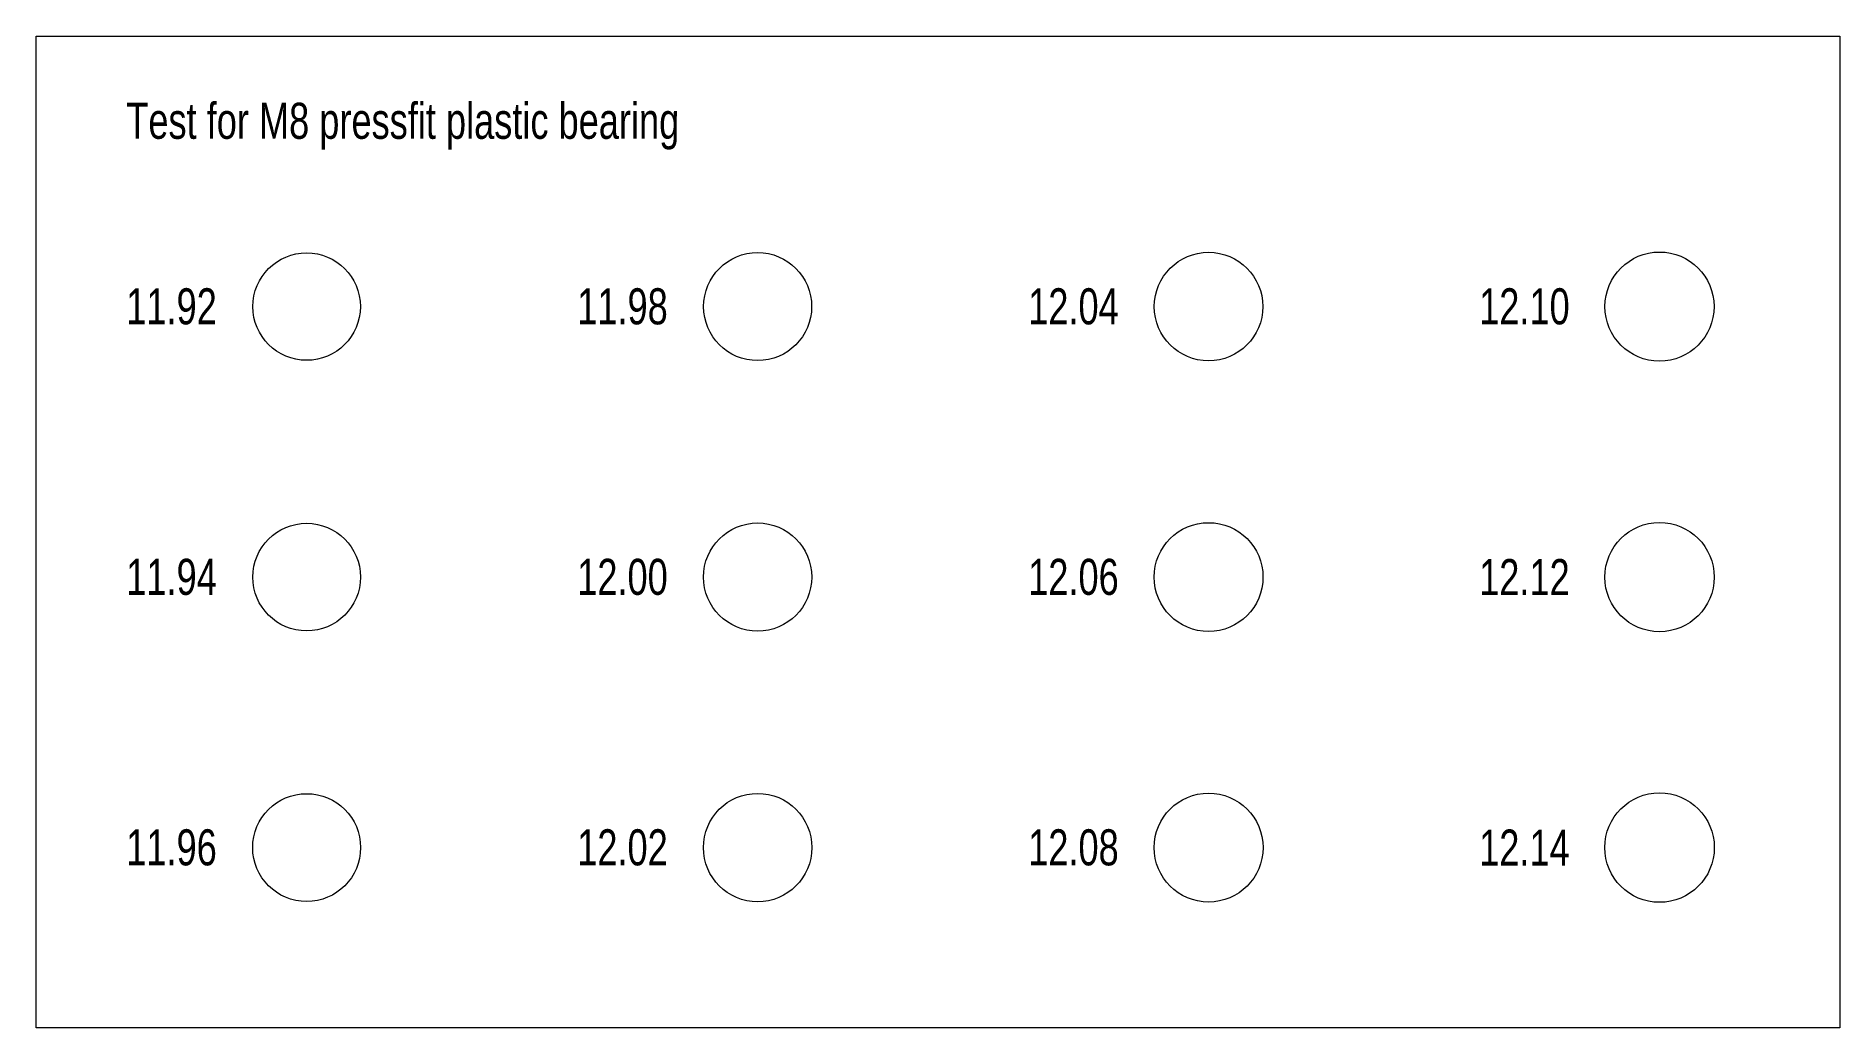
# Model space of a CAD drawing. Header units: millimetres. Extents: x -40 to 160, y 50 to 160.
import ezdxf

# ---------------------------------------------------------------- set-up
doc = ezdxf.new("R2010")
doc.units = ezdxf.units.MM
doc.layers.add('cut', color=7, linetype='CONTINUOUS', lineweight=0, true_color=0x000000)
doc.layers.add('doc', color=1, linetype='CONTINUOUS', lineweight=0, true_color=0xff0000)
doc.styles.get("Standard").update_dxf_attribs({"font": 'txt', "width": 0.75})

msp = doc.modelspace()

# ---------------------------------------------------------------- linework, layer by layer
at = {"layer": 'cut'}
for p, q in [((-40, 160), (160, 160)), ((-40, 50), (-40, 160)), ((160, 160), (160, 50)), ((160, 50), (-40, 50))]:
    msp.add_line(p, q, dxfattribs=at)
for centre, radius in [((90, 130), 6.02), ((140, 130), 6.05), ((-10, 130), 5.96), ((40, 130), 5.99), ((40, 100), 6), ((90, 100), 6.03), ((140, 100), 6.06), ((-10, 100), 5.97), ((40, 70), 6.01), ((90, 70), 6.04), ((140, 70), 6.07), ((-10, 70), 5.98)]:
    msp.add_circle(centre, radius, dxfattribs=at)

# ---------------------------------------------------------------- texts
at = {"layer": 'doc', "char_height": 4, "width": 100, "attachment_point": 4}
for s, insert in [('Test\\~for\\~M8\\~pressfit\\~plastic\\~bearing', (-30, 150)), ('11.92', (-30, 130)), ('11.98', (20, 130)), ('12.04', (70, 130)), ('12.10', (120, 130)), ('11.94', (-30, 100)), ('12.00', (20, 100)), ('12.06', (70, 100)), ('12.12', (120, 100)), ('11.96', (-30, 70)), ('12.02', (20, 70)), ('12.08', (70, 70)), ('12.14', (120, 70))]:
    msp.add_mtext(s, dxfattribs=dict(at, insert=insert))

doc.saveas('drawing.dxf')
